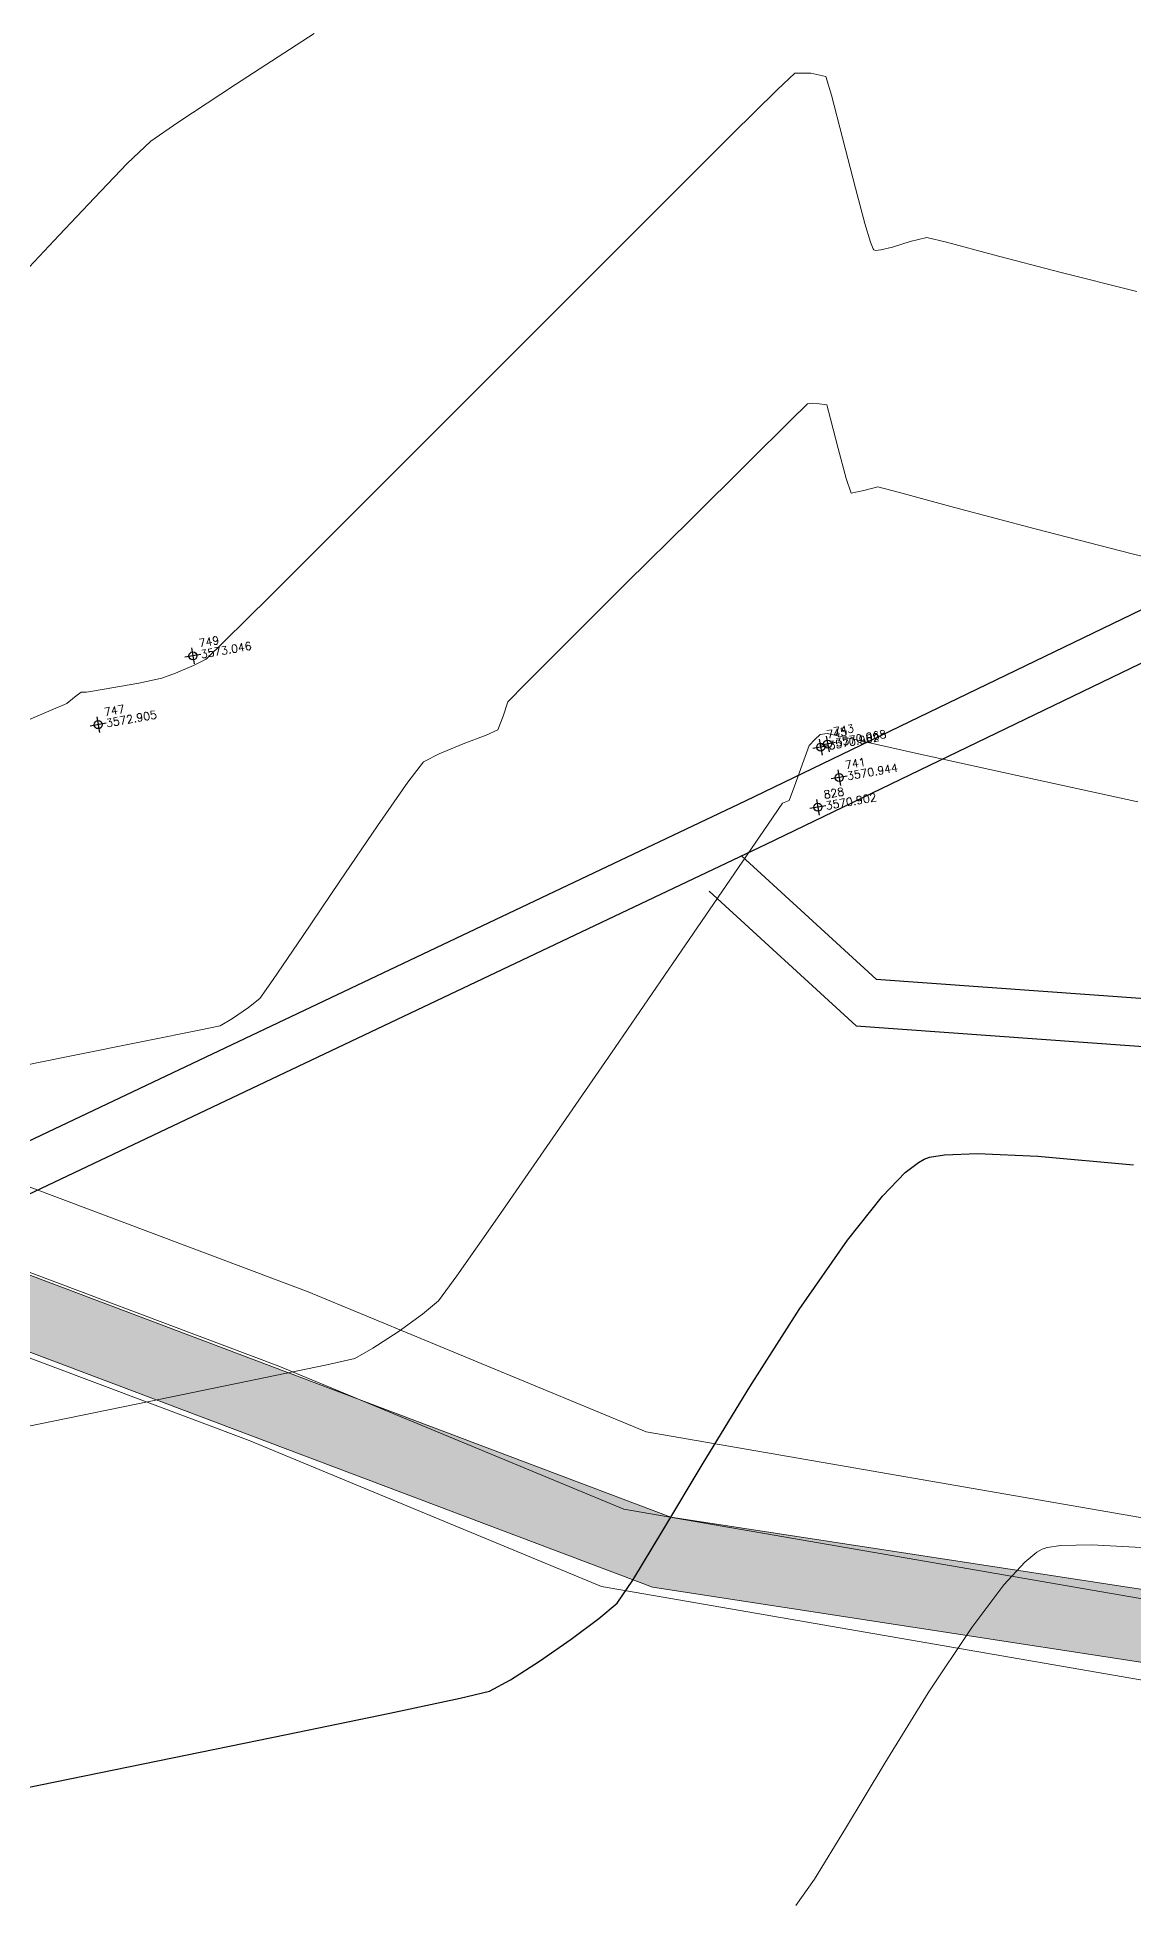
# Model space of a CAD drawing. Header units: millimetres. Extents: x 736950 to 740938, y 8500595 to 8502163.
# Drawn here: x 738147.54 to 738161.24, y 8501362.85 to 8501386.19 of the extents above; entities that cross this region are included whole.
import ezdxf

# ---------------------------------------------------------------- set-up
doc = ezdxf.new("R2010")
doc.units = ezdxf.units.MM
for name, color, linetype, lineweight in [('camino', 22, 'Continuous', 5), ('CAMINO ACTUAL', 1, 'Continuous', 13), ('CONT-MJR', 80, 'Continuous', 30), ('CONT-MNR', 96, 'Continuous', 15), ('COTAS', 40, 'Continuous', 5), ('pista', 251, 'Continuous', 5)]:
    doc.layers.add(name, color=color, linetype=linetype, lineweight=lineweight)
doc.layers.add('CANAL', color=130, linetype='Continuous')
doc.styles.add('5mm', font='arial.ttf', dxfattribs={"height": 3})
doc.styles.add('COTAS', font='arial.ttf')
doc.dimstyles.new('Copy of GenDist', dxfattribs={"dimtxt": 2, "dimasz": 2, "dimexe": 0.18, "dimexo": 0.0625, "dimgap": 1, "dimtad": 2, "dimdec": 3, "dimzin": 1, "dimdsep": 46, "dimtxsty": 'COTAS', "dimcen": 0.09, "dimadec": 3, "dimazin": 0, "dimtfac": 1, "dimtdec": 3, "dimtofl": 0, "dimtmove": 0, "dimatfit": 3, "dimfxl": 1, "dimtolj": 1, "dimtzin": 0, "dimarcsym": 0})

# ---------------------------------------------------------------- blocks, each defined once
blk = doc.blocks.new('*D166')
at = {"layer": 'COTAS', "color": 0, "lineweight": -2, "transparency": 16777216}
for p, q in [((738158.5585231122, 8501412.1130792), (738158.7924768808, 8501411.226644795)), ((738156.8127603072, 8501410.890308227), (738044.4536228252, 8501381.235724028)), ((738042.3318203439, 8501381.437740989), (738042.5657741125, 8501380.551306585))]:
    blk.add_line(p, q, dxfattribs=at)
at = {"layer": 'COTAS', "color": 0, "transparency": 16777216}
for points in [[(738156.727697473, 8501411.212605335), (738156.8978231417, 8501410.56801112), (738158.7465429504, 8501411.400685234)], [(738044.368559991, 8501381.558021136), (738044.5386856596, 8501380.913426923), (738042.519840182, 8501380.725347023)]]:
    blk.add_solid(points, dxfattribs=at)
at = {"layer": 'Defpoints', "color": 0, "transparency": 16777216}
for p in [(738158.5425738308, 8501412.173509907), (738042.3158710625, 8501381.498171696), (738042.519840182, 8501380.725347023)]:
    blk.add_point(p, dxfattribs=at)
at = {"layer": 'COTAS', "color": 0, "transparency": 16777216, "insert": (738101.1489647822, 8501394.108787626), "char_height": 2, "attachment_point": 5, "rotation": 14.78475513061474, "style": 'COTAS'}
blk.add_mtext('\\A1;120.207', dxfattribs=at)

msp = doc.modelspace()

# ---------------------------------------------------------------- hatches: boundary and pattern name
at = {"layer": 'pista'}
h = msp.add_hatch(dxfattribs=at)
h.set_pattern_fill('HONEY', color=256, scale=3, angle=9.94991650582834, style=0)
h.set_pattern_definition([(9.94991650582834, (1479841.21072825, -18.49207214638591), (0.4979252195647159, 0.4170677100899267), [0.375, -0.75]), (129.9499165058283, (1479841.21072825, -18.49207214638591), (-0.6101538418184378, 0.222682034283025), [0.3749999999999999, -0.7499999999999998]), (69.94991650582834, (1479841.21072825, -18.49207214638591), (-0.112228622253722, 0.6397497443729518), [-0.75, 0.375])])
h.paths.add_polyline_path([(737744.7999806425, 8501250.923935566), (737743.4751223363, 8501250.754223157), (737756.465848178, 8501242.026572531), (737763.5739612179, 8501242.006896213), (737770.002546867, 8501243.455222024), (737769.8468594846, 8501244.342704736), (737763.4750639071, 8501242.907173423), (737756.7405500773, 8501242.925815564)])
h.paths.add_polyline_path([(737794.2809870465, 8501256.017245878), (737809.7820272583, 8501263.709828075), (737823.391616501, 8501273.483615467), (737837.0791595323, 8501280.557800073), (737851.5530432165, 8501285.77819753), (737870.8510758049, 8501293.050216693, -0.9976846880626209), (737871.0089264096, 8501292.63424804), (737865.2748787645, 8501289.581801567, 0.7845063948290762), (737866.1540430214, 8501286.121818589), (737883.2588851704, 8501291.348365877), (737897.4188924351, 8501296.516943583), (737903.2981396064, 8501301.44146652, -0.5512150924587264), (737904.1219025984, 8501301.177325813), (737906.855912117, 8501297.98174819, 0.5618964424650519), (737910.2738656431, 8501298.536066804), (737914.22079628, 8501308.558674501), (737925.6412323939, 8501300.72656757, 0.340189525830376), (737928.7023693406, 8501300.894137181), (737936.9171069289, 8501306.117412793, -0.358727273887905), (737938.1716059428, 8501305.962964654), (737943.1732157968, 8501301.051021611, 0.3417074120720416), (737946.0555081918, 8501300.709858142), (737955.8779356404, 8501307.072689936), (737971.8320576148, 8501314.464803053), (737988.5677626224, 8501323.411181662), (738023.1375471824, 8501336.282937778), (738044.4246208373, 8501357.728329657), (738061.4456776979, 8501362.208386911), (738078.9085143938, 8501363.070318012), (738112.0997810266, 8501372.051506756), (738118.6561313582, 8501373.365123207), (738128.3493353954, 8501376.976906104), (738155.2251721952, 8501366.826195797), (738176.6167526407, 8501363.543890122), (738193.8053773039, 8501353.328603027), (738204.7313956148, 8501340.877429372), (738207.705198212, 8501335.751671141), (738214.35685511, 8501331.742925933), (738229.9282901662, 8501313.374534177), (738233.5603594936, 8501308.186787868), (738234.53883727, 8501308.358438132), (738230.6417003467, 8501313.924784988), (738214.9478837823, 8501332.43754055), (738208.3676942562, 8501336.403214611), (738205.4657963786, 8501341.405035153), (738194.387784551, 8501354.029418997), (738176.9261677533, 8501364.406946706), (738155.4549153853, 8501367.70147717), (738128.3514754312, 8501377.93815071), (738118.4090486554, 8501374.233504975), (738111.8936108743, 8501372.928085677), (738078.7671659255, 8501363.964436961), (738061.3074614278, 8501363.102660457), (738043.958527311, 8501358.536303693), (738022.6381405202, 8501337.057350922), (737988.196920163, 8501324.233464561), (737971.4304040315, 8501315.270615296), (737955.4419368334, 8501307.862588815), (737945.5806043665, 8501301.47455489, -0.3391433520832071), (737943.8038299843, 8501301.693147572), (737938.8116631231, 8501306.59581691, 0.3560082385246841), (737936.4342009705, 8501306.876887502), (737928.158540546, 8501301.61487459, -0.3502196171718997), (737926.1502499409, 8501301.468794718), (737914.5128481541, 8501309.44969617, 0.4302069892023044), (737913.4330382891, 8501309.014522241), (737909.4507249827, 8501298.90206584, -0.5704007069138802), (737907.5397775185, 8501298.566836312), (737904.9064502402, 8501301.644734057, 0.4931454261128044), (737902.7202336333, 8501302.131411942), (737896.9620044216, 8501297.308254998), (737882.9728831241, 8501292.20205278), (737866.0373022418, 8501287.027224885, -0.7384715771871906), (737865.6977918843, 8501288.787355538), (737871.5108758068, 8501291.881875956, 0.9119586051647783), (737870.5337161538, 8501293.892406015), (737851.2416702455, 8501286.62264278), (737836.7183275839, 8501281.384406622), (737822.9200107896, 8501274.252970394), (737809.3164408724, 8501264.483505804), (737793.8201376351, 8501256.79327439), (737778.9884914039, 8501246.402265295), (737769.846859484, 8501244.34270474), (737770.0025468671, 8501243.455222024), (737779.3594973255, 8501245.563292695)])
h.paths.add_polyline_path([(738260.5182952256, 8501271.251537092), (738234.538837269, 8501308.358438132), (738233.56035949, 8501308.186787868), (738259.6897886079, 8501270.86568047), (738269.3749442189, 8501234.589470252), (738274.5057655985, 8501215.583008338), (738279.7983711922, 8501189.602392923), (738280.7089290785, 8501189.641305126), (738275.382018582, 8501215.790318219), (738270.2441657205, 8501234.822827347)])

# ---------------------------------------------------------------- linework, layer by layer
at = {"linetype": 'Continuous', "extrusion": (-0.172787269436437, 0.9849591664230046, 0)}
for points, elevation in [([(-2195977.169162655, 0), (-2195976.969162655, 0)], 8245967.811062786), ([(-2195975.855162655, 0), (-2195975.655162655, 0)], 8245967.169062787), ([(-2195984.702162655, 0), (-2195984.502162655, 0)], 8245965.332062787), ([(-2195984.794162655, 0), (-2195984.594162654, 0)], 8245965.355062786), ([(-2195984.864162655, 0), (-2195984.664162654, 0)], 8245964.917062787), ([(-2195984.537162655, 0), (-2195984.337162655, 0)], 8245964.598062787)]:
    msp.add_lwpolyline(points, dxfattribs=dict(at, elevation=elevation))
at = {"linetype": 'Continuous', "extrusion": (0.9849591664230046, 0.172787269436437, 0)}
for points, elevation in [([(8245967.911062787, 0), (8245967.711062788, 0)], 2195977.069162655), ([(8245967.269062788, 0), (8245967.069062789, 0)], 2195975.755162654), ([(8245965.432062786, 0), (8245965.232062786, 0)], 2195984.602162655), ([(8245965.455062787, 0), (8245965.255062788, 0)], 2195984.694162654), ([(8245965.017062788, 0), (8245964.817062789, 0)], 2195984.764162654), ([(8245964.698062785, 0), (8245964.498062788, 0)], 2195984.437162654)]:
    msp.add_lwpolyline(points, dxfattribs=dict(at, elevation=elevation))
at = {"linetype": 'Continuous'}
for centre in [(738149.4815921887, 8501378.463060975), (738148.2982852708, 8501377.60367472), (738157.3296292303, 8501377.322953703), (738157.4162713664, 8501377.361504192), (738157.5608993319, 8501376.942187186), (738157.2939368234, 8501376.571483776)]:
    msp.add_circle(centre, 0.05, dxfattribs=at)
at = {"layer": 'camino'}
for p, q in [((738128.3853597563, 8501378.993774325), (738150.9221491993, 8501370.51908273)), ((738128.3514754305, 8501377.93815071), (738150.5548282552, 8501369.58884399)), ((738128.3175911048, 8501376.882527094), (738150.1875073112, 8501368.658605248)), ((738150.9221491993, 8501370.51908273), (738155.1493069683, 8501368.769284345)), ((738150.5548282552, 8501369.58884399), (738154.8693510161, 8501367.80288156)), ((738150.1875073112, 8501368.658605248), (738154.5893950639, 8501366.836478772)), ((738155.1493069683, 8501368.769284345), (738164.4222384302, 8501367.163455881)), ((738154.8693510161, 8501367.80288156), (738164.2479454553, 8501366.17875504)), ((738154.5893950639, 8501366.836478772), (738164.0736524804, 8501365.194054198))]:
    msp.add_line(p, q, dxfattribs=at)
at = {"layer": 'CAMINO ACTUAL'}
for points in [[(737988.1969201654, 8501324.23346456), (738022.638140521, 8501337.057350922), (738043.9585273108, 8501358.536303693), (738061.3074614247, 8501363.102660459), (738078.7671659256, 8501363.964436961), (738111.8936108851, 8501372.92808568), (738118.4090486645, 8501374.233504977), (738128.3514754305, 8501377.93815071), (738155.454915393, 8501367.70147717), (738176.9261677564, 8501364.406946704), (738194.3877845515, 8501354.029418996), (738205.4657963796, 8501341.405035151), (738208.3676942562, 8501336.40321461), (738214.9478837845, 8501332.437540548), (738230.6417003514, 8501313.924784983), (738260.5182952263, 8501271.25153709), (738270.2441656903, 8501234.822827455), (738275.3820185816, 8501215.79031822), (738280.7089290787, 8501189.641305126)], [(737988.5677626258, 8501323.411181664), (738023.1375471818, 8501336.282937778), (738044.4246208366, 8501357.728329655), (738061.4456777014, 8501362.208386911), (738078.9085143864, 8501363.070318013), (738112.0997810143, 8501372.051506754), (738118.6561313678, 8501373.365123209), (738128.349335396, 8501376.976906104), (738155.2251721928, 8501366.826195799), (738176.6167526424, 8501363.54389012), (738193.8053773035, 8501353.328603027), (738204.7313956139, 8501340.877429372), (738207.7051982115, 8501335.751671143), (738214.356855111, 8501331.742925936), (738229.9282901693, 8501313.374534167), (738259.6897886079, 8501270.86568047), (738269.3749442361, 8501234.589470183), (738274.5057655985, 8501215.583008338), (738279.7983711922, 8501189.602392923)]]:
    msp.add_lwpolyline(points, dxfattribs=at)
at = {"layer": 'CANAL'}
for points in [[(738080.0248225427, 8501348.077104645), (738086.059238925, 8501349.369743776), (738097.7089563392, 8501353.1629667), (738123.7599473448, 8501362.87039997), (738132.1319045428, 8501366.606734447), (738137.9766328163, 8501368.313012784), (738143.6323935575, 8501370.60172867), (738156.3902825043, 8501376.652236473), (738174.1355983466, 8501385.213096116)], [(738080.1504981567, 8501347.490414234), (738086.2153788689, 8501348.789579162), (738097.9066786261, 8501352.596341565), (738123.9871904387, 8501362.314775232), (738132.3391927786, 8501366.042204024), (738138.1737368816, 8501367.745509248), (738143.8736869927, 8501370.052107241), (738156.6491904286, 8501376.110968823), (738174.396303432, 8501384.672695471)], [(738156.3392973022, 8501375.964000091), (738158.0240121429, 8501374.422482977), (738167.4715081574, 8501373.744602403), (738184.3827278283, 8501373.40461093), (738193.9211741657, 8501370.033206414)], [(738155.9342631571, 8501375.521340694), (738157.7729312282, 8501373.838956099), (738167.4439892427, 8501373.145034412), (738184.2739680865, 8501372.806676244), (738193.7212240127, 8501369.467503369)]]:
    msp.add_lwpolyline(points, dxfattribs=at)
at = {"layer": 'CONT-MJR', "extrusion": (0.4800322700052215, -0.8772508305801906, 0), "elevation": -7103495.841496509}
msp.add_lwpolyline([(4728483.166168507, 3570.000000000003), (4728483.249828741, 3570.000000000003)], dxfattribs=at)
at = {"layer": 'CONT-MJR', "extrusion": (0.3309539543172815, -0.9436469043671765, 0), "elevation": -7777997.020178806}
msp.add_lwpolyline([(3510123.839433418, 3570.000000000009), (3510123.909309482, 3570.000000000009)], dxfattribs=at)
at = {"layer": 'CONT-MJR', "elevation": 3570}
for points in [[(738158.6904688966, 8501372.198198453), (738158.8785121861, 8501372.230396882)], [(738158.8785121861, 8501372.230396882), (738159.2889240038, 8501372.246197958)], [(738160.0419255124, 8501372.213987065), (738161.2414864314, 8501372.103913492)], [(738158.3864903217, 8501372.007864473), (738158.5511395535, 8501372.13491308)], [(738156.4439621754, 8501369.330997419), (738157.0617002381, 8501370.29550683)], [(738155.3550570556, 8501367.534919977), (738155.8588720623, 8501368.375250548)], [(738154.9811443114, 8501366.916659465), (738155.3550570556, 8501367.534919977)], [(738154.5573586551, 8501366.433976835), (738154.785760986, 8501366.627122775)], [(738154.2092907307, 8501366.175855631), (738154.5573586551, 8501366.433976835)], [(738153.1885203574, 8501365.529460426), (738153.4507288849, 8501365.671815433)], [(738151.9456460509, 8501365.25436493), (738152.822920703, 8501365.441037484)], [(738152.822920703, 8501365.441037484), (738153.1885203574, 8501365.529460426)], [(738150.6533415583, 8501364.987450965), (738151.9456460509, 8501365.25436493)], [(738149.0426523815, 8501364.658303782), (738150.6533415583, 8501364.987450965)]]:
    msp.add_lwpolyline(points, dxfattribs=at)
at = {"layer": 'CONT-MJR', "extrusion": (-0.04273757974863562, -0.9990863322442306, 0), "elevation": -8525151.957974404}
msp.add_lwpolyline([(374156.7822383699, 3570.000000000003), (374157.5359285006, 3570.000000000003)], dxfattribs=at)
at = {"layer": 'CONT-MJR', "extrusion": (0.7177348805893893, -0.6963164806216604, 0), "elevation": -5389843.415588005}
msp.add_lwpolyline([(6615722.662277837, 3570), (6615723.072732891, 3570)], dxfattribs=at)
at = {"layer": 'CONT-MJR', "extrusion": (0.783419922170014, -0.6214927397380675, 0), "elevation": -4705253.035822956}
msp.add_lwpolyline([(7118903.16279223, 3570.000000000003), (7118903.866299417, 3570.000000000003)], dxfattribs=at)
at = {"layer": 'CONT-MJR', "extrusion": (0.8213963108867056, -0.5703578705178974, 0), "elevation": -4242503.970893843}
msp.add_lwpolyline([(7404007.888030233, 3570.000000000013), (7404008.94308512, 3570.000000000013)], dxfattribs=at)
at = {"layer": 'CONT-MJR', "extrusion": (0.852875556758922, -0.5221142448575397, 0), "elevation": -3809130.440389339}
msp.add_lwpolyline([(7636010.97509666, 3570), (7636012.095713689, 3570)], dxfattribs=at)
at = {"layer": 'CONT-MJR', "extrusion": (0.8289202784735772, -0.5593667597697305, 0), "elevation": -4143510.43325859}
msp.add_lwpolyline([(7459854.442680231, 3570), (7459854.791974006, 3570)], dxfattribs=at)
at = {"layer": 'CONT-MJR', "extrusion": (0.5675522227452846, -0.8233374001324649, 0), "elevation": -6580551.662591316}
msp.add_lwpolyline([(5432718.759009535, 3570.000000000001), (5432719.237052713, 3570.000000000001)], dxfattribs=at)
at = {"layer": 'CONT-MJR', "extrusion": (0.5376504831017093, -0.8431678113047832, 0), "elevation": -6771209.327218656}
msp.add_lwpolyline([(5193150.589934, 3570), (5193151.022790923, 3570)], dxfattribs=at)
at = {"layer": 'CONT-MJR', "extrusion": (0.1996556648966375, -0.9798661211995655, 0), "elevation": -8182823.574731619}
msp.add_lwpolyline([(2420630.982592697, 3570), (2420632.852673379, 3570)], dxfattribs=at)
at = {"layer": 'CONT-MNR'}
for points, elevation in [([(738150.0135520257, 8501385.599893894), (738150.9999866352, 8501386.239263186)], 3574), ([(738148.95441057, 8501384.891915936), (738149.2945812931, 8501385.127264392)], 3574), ([(738148.2500595229, 8501384.186389728), (738148.6609825499, 8501384.613568263)], 3574), ([(738157.7638703422, 8501384.306724247), (738157.8828585969, 8501383.86346853)], 3573), ([(738157.8828585969, 8501383.86346853), (738157.9525282128, 8501383.632394327)], 3573), ([(738157.9525282128, 8501383.632394327), (738157.9847604625, 8501383.550181817)], 3573), ([(738157.9847604625, 8501383.550181817), (738157.9956334666, 8501383.535339989)], 3573), ([(738157.9956334666, 8501383.535339989), (738158.0155851324, 8501383.529596826)], 3573), ([(738158.0155851324, 8501383.529596826), (738158.0816179222, 8501383.53433482)], 3573), ([(738158.0816179222, 8501383.53433482), (738158.2261956572, 8501383.570345782)], 3573), ([(738156.9579159914, 8501381.407959774), (738157.1639213249, 8501381.611442901)], 3572), ([(738157.2213466822, 8501381.620464148), (738157.309284241, 8501381.612862268)], 3572), ([(738157.309284241, 8501381.612862268), (738157.4044646987, 8501381.597843654)], 3572), ([(738155.700957986, 8501380.163889723), (738156.4272446226, 8501380.883019613)], 3572), ([(738157.8698287131, 8501380.527677752), (738158.0454792425, 8501380.575914387)], 3572), ([(738157.710514324, 8501380.497034986), (738157.8698287131, 8501380.527677752)], 3572), ([(738160.0094192687, 8501380.048422467), (738161.2244347574, 8501379.737456823)], 3572), ([(738161.2244347574, 8501379.737456823), (738162.5409129, 8501379.421273494)], 3572), ([(738154.1777419724, 8501378.652129991), (738154.9081068469, 8501379.377837412)], 3572), ([(738149.6492077556, 8501378.422476772), (738149.8747284485, 8501378.641243268)], 3573), ([(738153.6389141289, 8501378.114034763), (738154.1777419724, 8501378.652129991)], 3572), ([(738149.0955488811, 8501378.182693888), (738149.2649922224, 8501378.245522188)], 3573), ([(738149.489571208, 8501378.340945888), (738149.6492077556, 8501378.422476772)], 3573), ([(738148.084561413, 8501378.010321325), (738148.1510333664, 8501378.008045312)], 3573), ([(738148.1510333664, 8501378.008045312), (738148.3743140734, 8501378.046505397)], 3573), ([(738148.3743140734, 8501378.046505397), (738148.805927815, 8501378.1236602)], 3573), ([(738148.805927815, 8501378.1236602), (738149.0955488811, 8501378.182693888)], 3573), ([(738153.4206740826, 8501377.89081904), (738153.6389141289, 8501378.114034763)], 3572), ([(738147.2369247302, 8501377.581260024), (738147.7121305442, 8501377.785636941)], 3573), ([(738147.7121305442, 8501377.785636941), (738147.905038227, 8501377.869892616)], 3573), ([(738152.5586731618, 8501377.240357494), (738152.8624090314, 8501377.363325011)], 3572), ([(738152.8624090314, 8501377.363325011), (738153.1488769143, 8501377.47400981)], 3572), ([(738157.1865267898, 8501377.34374261), (738157.2576635669, 8501377.417324161)], 3571), ([(738157.323562851, 8501377.479950456), (738157.4102271881, 8501377.493565008)], 3571), ([(738152.1700757244, 8501376.885596082), (738152.3627208997, 8501377.137307873)], 3572), ([(738152.3627208997, 8501377.137307873), (738152.5586731618, 8501377.240357494)], 3572), ([(738157.0004721783, 8501376.833404161), (738157.1177533906, 8501377.159315605)], 3571), ([(738158.552791315, 8501377.240237031), (738159.7870305569, 8501376.96885913)], 3571), ([(738156.9368426758, 8501376.657945802), (738157.0004721783, 8501376.833404161)], 3571), ([(738159.7870305569, 8501376.96885913), (738161.2924427238, 8501376.641220845)], 3571), ([(738156.8538100428, 8501376.621985383), (738156.9368426758, 8501376.657945802)], 3571), ([(738156.2024787962, 8501375.671595236), (738156.6745071034, 8501376.360539768)], 3571), ([(738150.1786128123, 8501374.071602853), (738150.3193405126, 8501374.184129303)], 3572), ([(738149.8217492019, 8501373.842172533), (738149.9771042723, 8501373.932722602)], 3572), ([(738148.8998774092, 8501373.651417082), (738149.5619447632, 8501373.785576446)], 3572), ([(738153.981733547, 8501372.44069229), (738154.7609228303, 8501373.571579084)], 3571), ([(738146.7251488873, 8501373.214816766), (738147.9245958731, 8501373.455796503)], 3572), ([(738153.2904956471, 8501371.442676244), (738153.981733547, 8501372.44069229)], 3571), ([(738151.7324976758, 8501369.813092066), (738152.046162258, 8501370.019700194)], 3571), ([(738150.269634213, 8501369.420396177), (738151.157303109, 8501369.606415318)], 3571), ([(738151.5051347795, 8501369.68581648), (738151.7324976758, 8501369.813092066)], 3571), ([(738147.2464494648, 8501368.79975657), (738148.9350442713, 8501369.145572212)], 3571), ([(738159.8806568815, 8501367.141475717), (738160.0322806089, 8501367.263422277)], 3569), ([(738160.1591844138, 8501367.32139078), (738160.332041087, 8501367.348345706)], 3569), ([(738160.332041087, 8501367.348345706), (738160.7132302318, 8501367.357117962)], 3569), ([(738160.7132302318, 8501367.357117962), (738161.4132943338, 8501367.317815714)], 3569), ([(738159.6173810177, 8501366.856108125), (738159.8806568815, 8501367.141475717)], 3569), ([(738157.6392358211, 8501363.812009625), (738158.1302237792, 8501364.628262324)], 3569)]:
    msp.add_lwpolyline(points, dxfattribs=dict(at, elevation=elevation))
at = {"layer": 'CONT-MNR', "extrusion": (-0.6911920685400283, 0.722671103882919, 0), "elevation": 5633497.552686127}
msp.add_lwpolyline([(-6409534.832641819, 3573), (-6409535.134237975, 3573)], dxfattribs=at)
at = {"layer": 'CONT-MNR', "extrusion": (0.008310289271855592, -0.9999654689499125, 0), "elevation": -8494957.882924842}
msp.add_lwpolyline([(808780.4896787347, 3573.000000000013), (808780.6897957731, 3573.000000000013)], dxfattribs=at)
at = {"layer": 'CONT-MNR', "extrusion": (-0.2162198984603802, -0.9763446909313243, 0), "elevation": -8459887.11307886}
msp.add_lwpolyline([(-1117472.894890771, 3573.00000000001), (-1117472.701686257, 3573.00000000001)], dxfattribs=at)
at = {"layer": 'CONT-MNR', "extrusion": (0.9558916864780468, 0.2937193962307487, 0), "elevation": 3202620.391062174}
msp.add_lwpolyline([(7909592.773070204, 3573.000000000003), (7909592.526824541, 3573.000000000003)], dxfattribs=at)
at = {"layer": 'CONT-MNR', "extrusion": (0.5493102057395977, -0.8356185121634878, 0), "elevation": -6698441.850500493}
msp.add_lwpolyline([(5286708.828621712, 3574), (5286709.689027173, 3574)], dxfattribs=at)
at = {"layer": 'CONT-MNR', "extrusion": (-0.7032451942358823, 0.7109473938232959, 0), "elevation": 5524932.677046061}
msp.add_lwpolyline([(-6503348.375414583, 3573.00000000001), (-6503349.164936348, 3573.00000000001)], dxfattribs=at)
at = {"layer": 'CONT-MNR', "extrusion": (0.9681790171007255, 0.2502586478942795, 0), "elevation": 2842213.801578837}
msp.add_lwpolyline([(8046132.736648123, 3573.000000000002), (8046132.188371931, 3573.000000000002)], dxfattribs=at)
at = {"layer": 'CONT-MNR', "extrusion": (0.6882178057732062, -0.7255041363195067, 0), "elevation": -5659782.649790943}
msp.add_lwpolyline([(6386334.171545591, 3574), (6386334.575992661, 3574)], dxfattribs=at)
at = {"layer": 'CONT-MNR', "extrusion": (-0.7056148545917049, 0.7085955665819023, 0), "elevation": 5503189.708719459}
msp.add_lwpolyline([(-6521756.598595955, 3573), (-6521757.754451079, 3573)], dxfattribs=at)
at = {"layer": 'CONT-MNR', "extrusion": (0.9687381773964777, 0.2480853555826114, 0), "elevation": 2824150.555480934}
msp.add_lwpolyline([(8052490.057529848, 3573.000000000013), (8052489.407317231, 3573.000000000013)], dxfattribs=at)
at = {"layer": 'CONT-MNR', "extrusion": (0.7296241226974016, -0.683848403944944, 0), "elevation": -5275087.237815105}
msp.add_lwpolyline([(6707595.84069834, 3574.00000000001), (6707596.481386132, 3574.00000000001)], dxfattribs=at)
at = {"layer": 'CONT-MNR', "extrusion": (-0.7065401303355491, 0.7076729783066648, 0), "elevation": 5494663.434074433}
msp.add_lwpolyline([(-6528940.309079448, 3573), (-6528941.709628825, 3573)], dxfattribs=at)
at = {"layer": 'CONT-MNR', "extrusion": (0.7287963770242292, -0.6847304877368596, 0), "elevation": -5283197.169259908}
msp.add_lwpolyline([(6701209.417583186, 3574), (6701209.965329953, 3574)], dxfattribs=at)
at = {"layer": 'CONT-MNR', "extrusion": (0.2976932749898887, -0.9546615704142463, 0), "elevation": -7896199.450143278}
msp.add_lwpolyline([(3235496.008435614, 3573.000000000012), (3235496.241325126, 3573.000000000012)], dxfattribs=at)
at = {"layer": 'CONT-MNR', "extrusion": (0.2395049086684583, -0.9708951533114755, 0), "elevation": -8077159.600405193}
msp.add_lwpolyline([(2752797.572226116, 3573), (2752797.78507141, 3573)], dxfattribs=at)
at = {"layer": 'CONT-MNR', "extrusion": (-0.2346878496362012, -0.972070786122665, 0), "elevation": -8437183.594777176}
msp.add_lwpolyline([(-1277628.993070653, 3573), (-1277628.738316597, 3573)], dxfattribs=at)
at = {"layer": 'CONT-MNR', "extrusion": (-0.2577987044779635, -0.9661986482962412, 0), "elevation": -8404321.78163456}
msp.add_lwpolyline([(-1478437.552178794, 3573.000000000003), (-1478436.944096705, 3573.000000000003)], dxfattribs=at)
at = {"layer": 'CONT-MNR', "extrusion": (-0.2545462378293581, -0.9670606045160354, 0), "elevation": -8409248.762873234}
msp.add_lwpolyline([(-1450150.216716281, 3573.000000000004), (-1450149.361958344, 3573.000000000004)], dxfattribs=at)
at = {"layer": 'CONT-MNR', "extrusion": (0.7069410129889956, -0.7072725105318972, 0), "elevation": -5490962.990771768}
msp.add_lwpolyline([(6532051.235469085, 3573.000000000002), (6532052.759068298, 3573.000000000002)], dxfattribs=at)
at = {"layer": 'CONT-MNR', "extrusion": (0.2434909544434494, 0.9699031679009086, 0), "elevation": 8425253.912150925}
msp.add_lwpolyline([(1354065.893396097, 3573.000000000002), (1354064.898592784, 3573.000000000002)], dxfattribs=at)
at = {"layer": 'CONT-MNR', "extrusion": (0.7070409905514936, -0.707172565700878, 0), "elevation": -5490039.52280325}
msp.add_lwpolyline([(6532825.883315163, 3573), (6532827.408318456, 3573)], dxfattribs=at)
at = {"layer": 'CONT-MNR', "extrusion": (0.1551918573447761, -0.9878843492099056, 0), "elevation": -8283825.859324033}
msp.add_lwpolyline([(2048559.111771599, 3572.000000000013), (2048559.169901235, 3572.000000000013)], dxfattribs=at)
at = {"layer": 'CONT-MNR', "extrusion": (0.964579756971488, 0.263791380527919, 0), "elevation": 2954602.877895091}
msp.add_lwpolyline([(8005541.034799271, 3572.000000000013), (8005540.855440716, 3572.000000000013)], dxfattribs=at)
at = {"layer": 'CONT-MNR', "extrusion": (-0.7032573372373571, 0.710935382170435, 0), "elevation": 5524818.54355729}
msp.add_lwpolyline([(-6503440.004337669, 3572.00000000001), (-6503440.75077874, 3572.00000000001)], dxfattribs=at)
at = {"layer": 'CONT-MNR', "extrusion": (0.9685269159143947, 0.2489088450604988, 0), "elevation": 2830994.392104927}
msp.add_lwpolyline([(8050082.813615445, 3572.000000000009), (8050082.42882276, 3572.000000000009)], dxfattribs=at)
at = {"layer": 'CONT-MNR', "extrusion": (0.9657626518427497, 0.2594272543617187, 0), "elevation": 2918374.935249215}
msp.add_lwpolyline([(8018818.123406943, 3572), (8018817.735070962, 3572)], dxfattribs=at)
at = {"layer": 'CONT-MNR', "extrusion": (-0.7068670709772396, 0.7073464101612861, 0), "elevation": 5491645.819925773}
msp.add_lwpolyline([(-6531474.245667582, 3573.00000000001), (-6531475.650428943, 3573.00000000001)], dxfattribs=at)
at = {"layer": 'CONT-MNR', "extrusion": (0.9451845522281066, 0.3265366169809349, 0), "elevation": 3473707.292255712}
msp.add_lwpolyline([(7794338.187345294, 3572.00000000001), (7794337.996821037, 3572.00000000001)], dxfattribs=at)
at = {"layer": 'CONT-MNR', "extrusion": (-0.2562849923950947, -0.9666012635378904, 0), "elevation": -8406624.035567356}
msp.add_lwpolyline([(-1465271.75679513, 3572), (-1465271.480332406, 3572)], dxfattribs=at)
at = {"layer": 'CONT-MNR', "extrusion": (-0.2631331983174524, -0.9647595140464945, 0), "elevation": -8396021.682474717}
msp.add_lwpolyline([(-1524850.187352383, 3572), (-1524849.471742931, 3572)], dxfattribs=at)
at = {"layer": 'CONT-MNR', "extrusion": (-0.7040554202175417, 0.7101450311466672, 0), "elevation": 5517510.359051178}
msp.add_lwpolyline([(-6509639.270500669, 3572.000000000013), (-6509640.386964353, 3572.000000000013)], dxfattribs=at)
at = {"layer": 'CONT-MNR', "extrusion": (-0.2576502146135535, -0.9662382557680015, 0), "elevation": -8404545.714454634}
msp.add_lwpolyline([(-1477144.995490498, 3572), (-1477143.954008465, 3572)], dxfattribs=at)
at = {"layer": 'CONT-MNR', "extrusion": (-0.7062793891577172, 0.7079332062073385, 0), "elevation": 5497068.194189491}
msp.add_lwpolyline([(-6526910.120555418, 3573), (-6526911.283429353, 3573)], dxfattribs=at)
at = {"layer": 'CONT-MNR', "extrusion": (-0.7046316087754645, 0.7095733196185584, 0), "elevation": 5512227.730053984}
msp.add_lwpolyline([(-6514111.565775709, 3573.000000000013), (-6514112.365119467, 3573.000000000013)], dxfattribs=at)
at = {"layer": 'CONT-MNR', "extrusion": (0.3910629941170033, -0.9203639142384087, 0), "elevation": -7535698.89679694}
msp.add_lwpolyline([(4003940.377635515, 3573.000000000012), (4003940.621646586, 3573.000000000012)], dxfattribs=at)
at = {"layer": 'CONT-MNR', "extrusion": (0.6240756579477342, -0.7813639185149918, 0), "elevation": -6182009.783386331}
msp.add_lwpolyline([(5882265.250515824, 3573), (5882265.355050921, 3573)], dxfattribs=at)
at = {"layer": 'CONT-MNR', "extrusion": (0.6093383884499141, -0.7929102902354475, 0), "elevation": -6291048.139324094}
msp.add_lwpolyline([(5765500.96046468, 3573.000000000004), (5765501.083862286, 3573.000000000004)], dxfattribs=at)
at = {"layer": 'CONT-MNR', "extrusion": (0.9462358740732281, -0.3234774653926829, 0), "elevation": -2051536.925255853}
msp.add_lwpolyline([(8283084.547633792, 3572.000000000013), (8283084.736936569, 3572.000000000013)], dxfattribs=at)
at = {"layer": 'CONT-MNR', "extrusion": (-0.4173501267860434, 0.9087457684477401, 0), "elevation": 7417522.495212065}
msp.add_lwpolyline([(-4218844.517142285, 3572.000000000013), (-4218844.675765636, 3572.000000000013)], dxfattribs=at)
at = {"layer": 'CONT-MNR', "extrusion": (0.9325071330132639, -0.3611515566619964, 0), "elevation": -2381952.5214154}
msp.add_lwpolyline([(8194180.407517026, 3572.00000000001), (8194180.591411247, 3572.00000000001)], dxfattribs=at)
at = {"layer": 'CONT-MNR', "extrusion": (0.9369735409713161, -0.3494003198620079, 0), "elevation": -2278750.210317867}
msp.add_lwpolyline([(8223477.793148063, 3571.00000000001), (8223477.989980738, 3571.00000000001)], dxfattribs=at)
at = {"layer": 'CONT-MNR', "extrusion": (0.6888765039905309, -0.72487872244244, 0), "elevation": -5653968.410216431}
msp.add_lwpolyline([(6391473.644247097, 3571), (6391473.735157869, 3571)], dxfattribs=at)
at = {"layer": 'CONT-MNR', "extrusion": (-0.2169827978365995, -0.9761754275963934, 0), "elevation": -8459003.270054096}
msp.add_lwpolyline([(-1124081.548456862, 3571.000000000003), (-1124081.23335294, 3571.000000000003)], dxfattribs=at)
at = {"layer": 'CONT-MNR', "extrusion": (-0.2162702303573829, -0.9763335431404397, 0), "elevation": -8459821.482786577}
msp.add_lwpolyline([(-1117906.714062057, 3571.000000000013), (-1117905.858854913, 3571.000000000013)], dxfattribs=at)
at = {"layer": 'CONT-MNR', "extrusion": (0.8208707726814507, -0.5711139768534459, 0), "elevation": -4249327.619656198}
msp.add_lwpolyline([(7400100.168936769, 3572.000000000013), (7400100.834310436, 3572.000000000013)], dxfattribs=at)
at = {"layer": 'CONT-MNR', "extrusion": (0.8246906777305123, -0.5655840221084647, 0), "elevation": -4199491.707281339}
msp.add_lwpolyline([(7428495.453329633, 3571), (7428495.770352272, 3571)], dxfattribs=at)
at = {"layer": 'CONT-MNR', "extrusion": (0.8265410367980115, -0.5628764646784126, 0), "elevation": -4175111.912947939}
msp.add_lwpolyline([(7442223.846614633, 3572), (7442224.683777764, 3572)], dxfattribs=at)
at = {"layer": 'CONT-MNR', "extrusion": (0.824694719332568, -0.5655781289132183, 0), "elevation": -4199438.623302345}
msp.add_lwpolyline([(7428523.443376719, 3571), (7428524.627270603, 3571)], dxfattribs=at)
at = {"layer": 'CONT-MNR', "extrusion": (0.828171682362412, -0.5604744994493612, 0), "elevation": -4153488.241069695}
msp.add_lwpolyline([(7454312.731346524, 3572.000000000004), (7454313.563303813, 3572.000000000004)], dxfattribs=at)
at = {"layer": 'CONT-MNR', "extrusion": (0.8270535794568805, -0.5621230974684829, 0), "elevation": -4168328.919598986}
msp.add_lwpolyline([(7446023.583625196, 3572), (7446024.233337803, 3572)], dxfattribs=at)
at = {"layer": 'CONT-MNR', "extrusion": (0.8242296348837496, -0.5662556922269312, 0), "elevation": -4205542.147571126}
msp.add_lwpolyline([(7425068.370029951, 3571), (7425069.733321287, 3571)], dxfattribs=at)
at = {"layer": 'CONT-MNR', "extrusion": (0.8157955479359728, -0.578340404924164, 0), "elevation": -4314508.443835671}
msp.add_lwpolyline([(7362285.365332795, 3572), (7362285.655823099, 3572)], dxfattribs=at)
at = {"layer": 'CONT-MNR', "extrusion": (0.5674805104688954, -0.8233868290408597, 0), "elevation": -6581033.599145351}
msp.add_lwpolyline([(5432146.988032851, 3572.000000000002), (5432147.232764167, 3572.000000000002)], dxfattribs=at)
at = {"layer": 'CONT-MNR', "extrusion": (0.2128492887277006, -0.9770850425055702, 0), "elevation": -8149450.557401103}
msp.add_lwpolyline([(2530746.259576535, 3572.000000000004), (2530746.525474003, 3572.000000000004)], dxfattribs=at)
at = {"layer": 'CONT-MNR', "extrusion": (0.1966615624954191, -0.9804714324430165, 0), "elevation": -8190188.485734072}
msp.add_lwpolyline([(2395626.340157379, 3572.000000000013), (2395627.334864112, 3572.000000000013)], dxfattribs=at)
at = {"layer": 'CONT-MNR', "extrusion": (0.8189238791027064, -0.5739021521438789, 0), "elevation": -4274464.011101288}
msp.add_lwpolyline([(7385602.956184194, 3571.000000000004), (7385603.841556947, 3571.000000000004)], dxfattribs=at)
at = {"layer": 'CONT-MNR', "extrusion": (0.8051361675929198, -0.5930900029791311, 0), "elevation": -4447764.481939802}
msp.add_lwpolyline([(7282551.687264992, 3571), (7282552.07477375, 3571)], dxfattribs=at)
at = {"layer": 'CONT-MNR', "extrusion": (0.6367603074580258, -0.7710618074097307, 0), "elevation": -6085055.784108479}
msp.add_lwpolyline([(5982496.213437828, 3571.000000000012), (5982496.474614891, 3571.000000000012)], dxfattribs=at)
at = {"layer": 'CONT-MNR', "extrusion": (-0.5843313254545895, 0.8115151890707178, 0), "elevation": 6467665.535376128}
msp.add_lwpolyline([(-5566638.409095629, 3571.000000000006), (-5566638.784941749, 3571.000000000006)], dxfattribs=at)
at = {"layer": 'CONT-MNR', "extrusion": (0.222549845673803, -0.9749213128199459, 0), "elevation": -8123890.991312272}
msp.add_lwpolyline([(2611617.7892612, 3571.000000000012), (2611618.146040425, 3571.000000000012)], dxfattribs=at)
at = {"layer": 'CONT-MNR', "extrusion": (0.2016919595403097, -0.9794490050312932, 0), "elevation": -8177778.84589277}
msp.add_lwpolyline([(2437637.04174001, 3571.000000000003), (2437638.404332583, 3571.000000000003)], dxfattribs=at)
at = {"layer": 'CONT-MNR', "extrusion": (0.4869374698144273, -0.8734368325704636, 0), "elevation": -7065969.51664494}
msp.add_lwpolyline([(4784370.425739337, 3569.000000000013), (4784370.502916444, 3569.000000000013)], dxfattribs=at)
at = {"layer": 'CONT-MNR', "extrusion": (0.3241816474876855, -0.9459948516943262, 0), "elevation": -7802951.741883892}
msp.add_lwpolyline([(3454282.911569848, 3569.00000000001), (3454282.974460758, 3569.00000000001)], dxfattribs=at)
at = {"layer": 'CONT-MNR', "extrusion": (-0.7983057035642467, 0.6022524418022672, 0), "elevation": 4530691.915051917}
msp.add_lwpolyline([(-7231247.416072161, 3569.00000000001), (-7231248.081330713, 3569.00000000001)], dxfattribs=at)
at = {"layer": 'CONT-MNR', "extrusion": (0.833137693204751, -0.5530656237386902, 0), "elevation": -4086825.20214083}
msp.add_lwpolyline([(7491058.233986396, 3569.000000000013), (7491059.216740555, 3569.000000000013)], dxfattribs=at)
at = {"layer": 'CONT-MNR', "extrusion": (0.850501583428324, -0.5259724865293941, 0), "elevation": -3843679.233844359}
msp.add_lwpolyline([(7618674.944844343, 3569.000000000003), (7618675.97717231, 3569.000000000003)], dxfattribs=at)
at = {"layer": 'CONT-MNR', "extrusion": (0.8530414808626263, -0.5218431104534174, 0), "elevation": -3806699.049071441}
msp.add_lwpolyline([(7637217.711331157, 3569), (7637218.454012406, 3569)], dxfattribs=at)
at = {"layer": 'CONT-MNR', "extrusion": (-0.8171257937645535, 0.576459397672246, 0), "elevation": 4297523.367058678}
msp.add_lwpolyline([(-7372200.416302403, 3569.000000000013), (-7372200.819976116, 3569.000000000013)], dxfattribs=at)

# ---------------------------------------------------------------- texts
at = {"color": 2, "char_height": 0.1, "attachment_point": 1, "rotation": 9.94991650582834, "style": '5mm'}
for s, insert, width in [('\\Ftxt.shx;\\W1.0000000000;\\T1.0000000000;\\o\\l749', (738149.5472585242, 8501378.667481944), 0.4), ('\\Ftxt.shx;\\W1.0000000000;\\T1.0000000000;\\o\\l747', (738148.3639516063, 8501377.808095688), 0.4), ('\\Ftxt.shx;\\W1.0000000000;\\T1.0000000000;\\o\\l745', (738157.3952955658, 8501377.52737467), 0.4), ('\\Ftxt.shx;\\W1.0000000000;\\T1.0000000000;\\o\\l743', (738157.4819377019, 8501377.56592516), 0.4), ('\\Ftxt.shx;\\W1.0000000000;\\T1.0000000000;\\o\\l741', (738157.6265656675, 8501377.146608155), 0.3666666666666667), ('\\Ftxt.shx;\\W1.0000000000;\\T1.0000000000;\\o\\l828', (738157.3596031589, 8501376.775904743), 0.4)]:
    msp.add_mtext(s, dxfattribs=dict(at, insert=insert, width=width))
at = {"color": 1, "char_height": 0.1, "attachment_point": 1, "rotation": 9.94991650582834, "style": '5mm'}
for s, insert, width in [('\\Ftxt.shx;\\W1.0000000000;\\T1.0000000000;\\o\\l3573.046', (738149.5714487421, 8501378.52958766), 0.8166666666666668), ('\\Ftxt.shx;\\W1.0000000000;\\T1.0000000000;\\o\\l3572.905', (738148.3881418242, 8501377.670201404), 0.8166666666666668), ('\\Ftxt.shx;\\W1.0000000000;\\T1.0000000000;\\o\\l3570.968', (738157.5061279198, 8501377.428030876), 0.8166666666666667), ('\\Ftxt.shx;\\W1.0000000000;\\T1.0000000000;\\o\\l3570.962', (738157.4194857836, 8501377.389480386), 0.8166666666666667), ('\\Ftxt.shx;\\W1.0000000000;\\T1.0000000000;\\o\\l3570.944', (738157.6507558853, 8501377.008713871), 0.8166666666666667), ('\\Ftxt.shx;\\W1.0000000000;\\T1.0000000000;\\o\\l3570.902', (738157.3837933767, 8501376.638010459), 0.8)]:
    msp.add_mtext(s, dxfattribs=dict(at, insert=insert, width=width))

# ---------------------------------------------------------------- dimensions: what is measured, and where the dimension line sits
at = {"layer": 'COTAS'}
dim = msp.add_aligned_dim(p1=(738158.5425738312, 8501412.173509907), p2=(738042.3158710625, 8501381.498171696), distance=0.7992880437696247, dimstyle='Copy of GenDist', dxfattribs=at)
dim.commit()
dim.dimension.update_dxf_attribs({"geometry": '*D166', "text_midpoint": (738101.1489647822, 8501394.108787626)})

doc.saveas('drawing.dxf')
